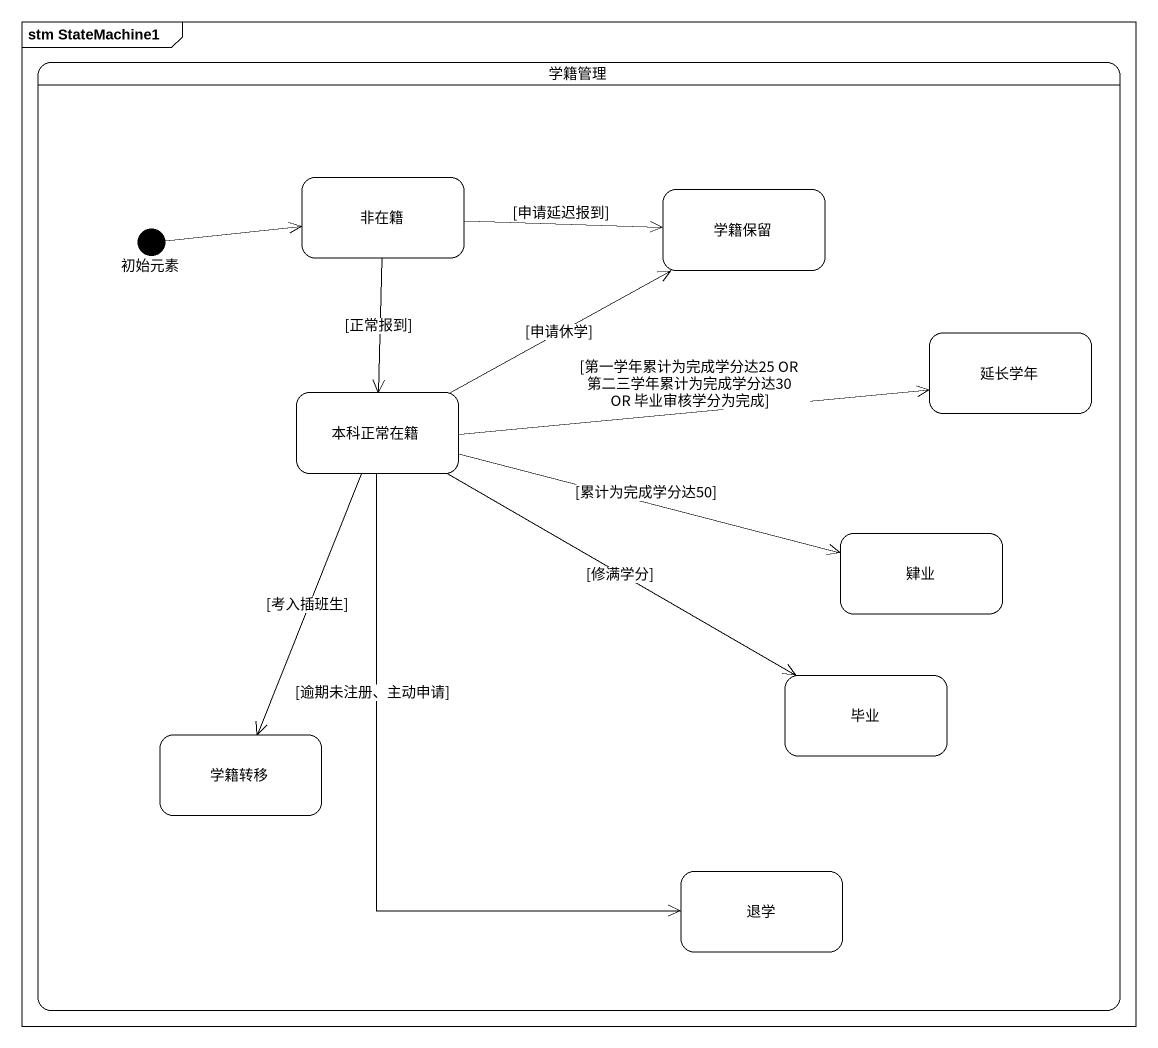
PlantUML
@startuml
mainframe stm StateMachine1
hide empty description
state 学籍管理 {
  state 非在籍
  state 学籍保留
  state 初始元素 <<start>>
  state 延长学年
  state 本科正常在籍
  state 肄业
  state 毕业
  state 学籍转移
  state 退学
}
非在籍 -right-> 学籍保留 : [申请延迟报到]
非在籍 --> 本科正常在籍 : [正常报到]
初始元素 -right-> 非在籍
本科正常在籍 -right-> 学籍保留 : [申请休学]
本科正常在籍 -right-> 延长学年 : [第一学年累计为完成学分达25 OR 第二三学年累计为完成学分达30 OR 毕业审核学分为完成]
本科正常在籍 -right-> 肄业 : [累计为完成学分达50]
本科正常在籍 -right-> 毕业 : [修满学分]
本科正常在籍 --> 学籍转移 : [考入插班生]
本科正常在籍 --> 退学 : [逾期未注册、主动申请]
@enduml
